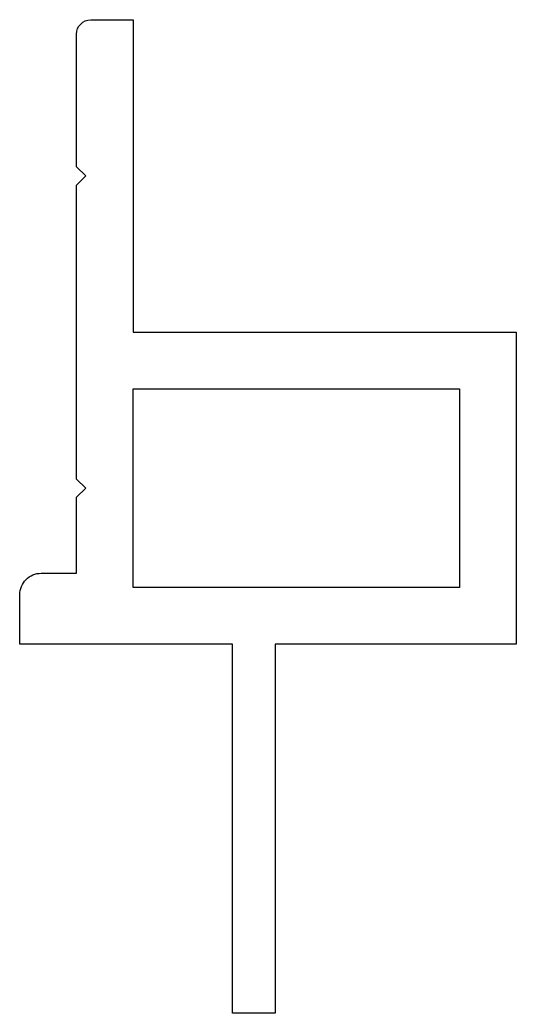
# Model space of a CAD drawing. Extents: x 242.1 to 277.1, y 201.8 to 271.8.
import ezdxf

# ---------------------------------------------------------------- set-up
doc = ezdxf.new("R2010")
doc.units = 0
doc.layers.add('ANA', color=220, linetype='CONTINUOUS')

msp = doc.modelspace()

# ---------------------------------------------------------------- linework, layer by layer
at = {"layer": 'ANA'}
msp.add_lwpolyline([(246.095, 238.135), (246.737, 238.777), (246.095, 239.418), (246.095, 260.135), (246.737, 260.777), (246.095, 261.418), (246.095, 270.777, -0.414214), (247.095, 271.777), (250.095, 271.777), (250.095, 249.777), (277.095, 249.777), (277.095, 227.777), (260.095, 227.777), (260.095, 201.777), (257.095, 201.777), (257.095, 227.777), (242.095, 227.777), (242.095, 231.277, -0.414214), (243.595, 232.777), (246.095, 232.777)], format="xyb", close=True, dxfattribs=at)
msp.add_lwpolyline([(250.095, 231.777), (250.095, 245.777), (273.095, 245.777), (273.095, 231.777)], close=True, dxfattribs=at)

doc.saveas('drawing.dxf')
